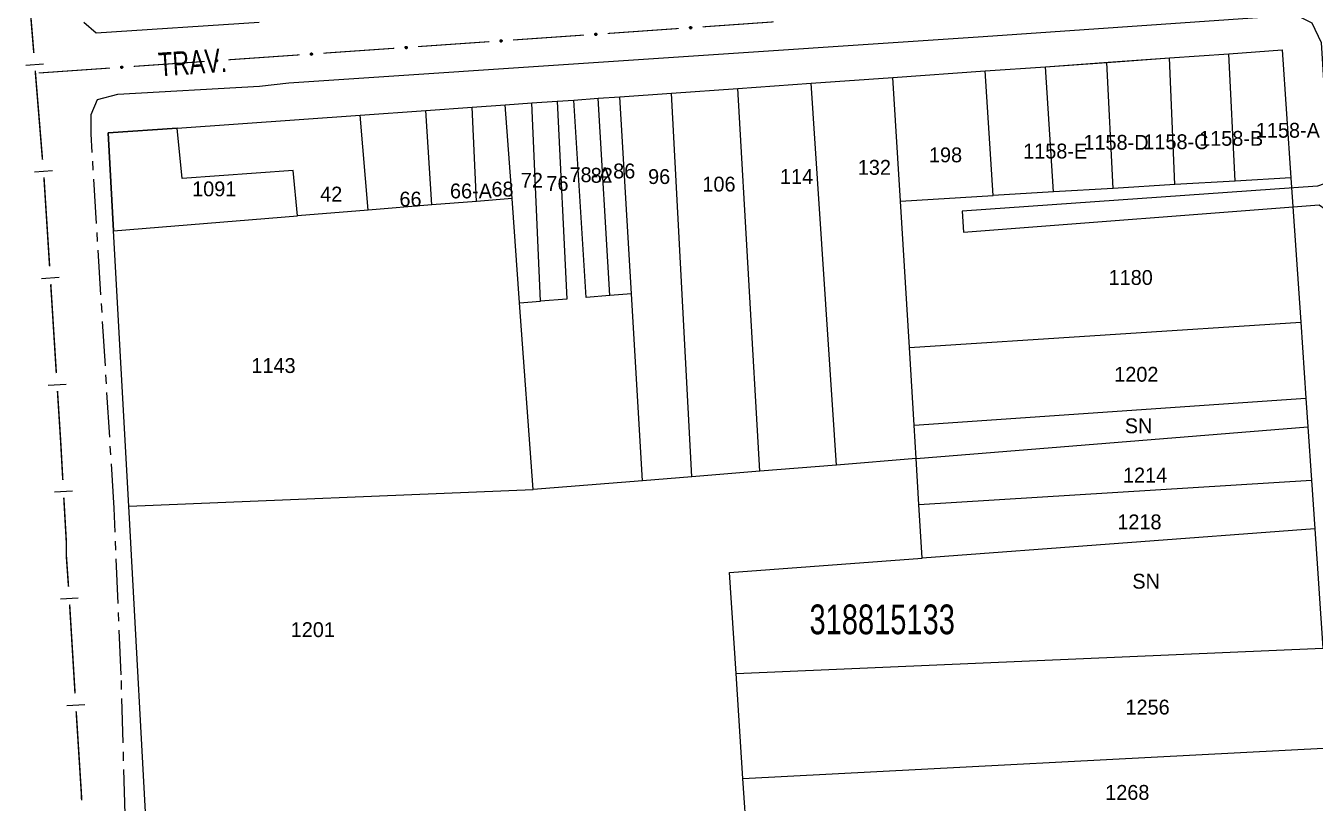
# Model space of a CAD drawing. Extents: x 201225 to 202591, y 4854937 to 4856079.
# Drawn here: x 201241.7 to 201458.7, y 4855629.6 to 4855760.5 of the extents above; entities that cross this region are included whole.
import ezdxf
from ezdxf.enums import TextEntityAlignment as Align

# ---------------------------------------------------------------- set-up
doc = ezdxf.new("R2010")
doc.units = 0
doc.header["$LTSCALE"] = 1.5
doc.header["$MEASUREMENT"] = 0
doc.linetypes.add('TRACO_13', pattern=[8, 5, -1, 1, -1])
for name, color, linetype in [('CD_MALHA_LOTES', 7, 'CONTINUOUS'), ('CD_TXT_QUADRA', 2, 'CONTINUOUS'), ('LM-LIM-SETORES-BAIRROS', 250, 'CONTINUOUS'), ('RU-QUADRA', 210, 'CONTINUOUS'), ('SV-EIXO-RUA-PAV', 20, 'CONTINUOUS'), ('SV-RUA-NAO-PAV', 7, 'CONTINUOUS'), ('SV-RUA-PAVIM', 7, 'CONTINUOUS'), ('SV-TXT-RUA-PAV', 7, 'CONTINUOUS'), ('Th_NmrPort', 7, 'CONTINUOUS')]:
    doc.layers.add(name, color=color, linetype=linetype)
doc.styles.add('ARIAL', font='ARIAL.SHX')

msp = doc.modelspace()

# ---------------------------------------------------------------- linework, layer by layer
at = {"layer": 'CD_MALHA_LOTES', "linetype": 'Continuous', "flags": 128}
for points in [[(201423.67, 4855754.31), (201434.18, 4855755.05)], [(201434.18, 4855755.05), (201444.18, 4855755.76)], [(201435.09, 4855733.73), (201434.18, 4855755.05)], [(201444.18, 4855755.76), (201453.17, 4855756.4)], [(201445.25, 4855734.34), (201444.18, 4855755.76)], [(201453.17, 4855756.4), (201454.64, 4855734.9)], [(201387.62, 4855751.77), (201403.19, 4855752.86)], [(201403.19, 4855752.86), (201413.33, 4855753.58)], [(201404.52, 4855731.9), (201403.19, 4855752.86)], [(201413.33, 4855753.58), (201423.67, 4855754.31)], [(201414.67, 4855732.5), (201413.33, 4855753.58)], [(201424.69, 4855733.11), (201423.67, 4855754.31)], [(201361.51, 4855749.92), (201373.88, 4855750.79)], [(201373.88, 4855750.79), (201387.62, 4855751.77)], [(201378.16, 4855686.54), (201373.88, 4855750.79)], [(201388.9, 4855730.96), (201387.62, 4855751.77)], [(201331.14, 4855747.78), (201333.91, 4855747.97)], [(201333.91, 4855747.97), (201338.05, 4855748.26)], [(201335.99, 4855714.74), (201333.91, 4855747.97)], [(201338.05, 4855748.26), (201341.69, 4855748.52)], [(201339.96, 4855715.05), (201338.05, 4855748.26)], [(201341.69, 4855748.52), (201350.37, 4855749.13)], [(201343.65, 4855715.34), (201341.69, 4855748.52)], [(201350.37, 4855749.13), (201361.51, 4855749.92)], [(201353.77, 4855684.58), (201350.37, 4855749.13)], [(201365.23, 4855685.5), (201361.51, 4855749.92)], [(201297.97, 4855745.43), (201309.01, 4855746.21)], [(201309.01, 4855746.21), (201316.79, 4855746.76)], [(201310.01, 4855730.31), (201309.01, 4855746.21)], [(201316.79, 4855746.76), (201322.37, 4855747.16)], [(201317.52, 4855730.92), (201316.79, 4855746.76)], [(201322.37, 4855747.16), (201326.87, 4855747.47)], [(201323.52, 4855731.41), (201322.37, 4855747.16)], [(201326.87, 4855747.47), (201331.14, 4855747.78)], [(201328.33, 4855714.13), (201326.87, 4855747.47)], [(201331.14, 4855747.78), (201332.77, 4855714.48)], [(201267.15, 4855743.26), (201297.97, 4855745.43)], [(201299.32, 4855729.44), (201297.97, 4855745.43)], [(201267.15, 4855743.26), (201255.52, 4855742.43)], [(201255.52, 4855742.43), (201256.43, 4855725.94)], [(201268.01, 4855734.79), (201267.15, 4855743.26)], [(201286.67, 4855736.12), (201268.01, 4855734.79)], [(201287.42, 4855728.47), (201286.67, 4855736.12)], [(201454.64, 4855734.9), (201445.25, 4855734.34)], [(201454.64, 4855734.9), (201456.3, 4855710.57)], [(201424.69, 4855733.11), (201414.67, 4855732.5)], [(201435.09, 4855733.73), (201424.69, 4855733.11)], [(201445.25, 4855734.34), (201435.09, 4855733.73)], [(201317.52, 4855730.92), (201310.01, 4855730.31)], [(201323.52, 4855731.41), (201317.52, 4855730.92)], [(201324.79, 4855713.85), (201323.52, 4855731.41)], [(201388.9, 4855730.96), (201404.52, 4855731.9)], [(201390.41, 4855706.33), (201388.9, 4855730.96)], [(201414.67, 4855732.5), (201404.52, 4855731.9)], [(201256.43, 4855725.94), (201287.42, 4855728.47)], [(201299.32, 4855729.44), (201287.42, 4855728.47)], [(201310.01, 4855730.31), (201299.32, 4855729.44)], [(201258.99, 4855679.61), (201256.43, 4855725.94)], [(201324.79, 4855713.85), (201328.33, 4855714.13)], [(201327.08, 4855682.42), (201324.79, 4855713.85)], [(201332.77, 4855714.48), (201328.33, 4855714.13)], [(201339.96, 4855715.05), (201335.99, 4855714.74)], [(201343.65, 4855715.34), (201339.96, 4855715.05)], [(201345.5, 4855683.91), (201343.65, 4855715.34)], [(201390.41, 4855706.33), (201456.3, 4855710.57)], [(201456.3, 4855710.57), (201457.17, 4855697.81)], [(201391.21, 4855693.26), (201390.41, 4855706.33)], [(201391.21, 4855693.26), (201457.17, 4855697.81)], [(201457.17, 4855697.81), (201457.5, 4855692.95)], [(201391.55, 4855687.63), (201391.21, 4855693.26)], [(201391.55, 4855687.63), (201457.5, 4855692.95)], [(201457.5, 4855692.95), (201458.11, 4855684.01)], [(201391.55, 4855687.63), (201378.16, 4855686.54)], [(201392.02, 4855679.89), (201391.55, 4855687.63)], [(201365.23, 4855685.5), (201353.77, 4855684.58)], [(201378.16, 4855686.54), (201365.23, 4855685.5)], [(201345.5, 4855683.91), (201327.08, 4855682.42)], [(201353.77, 4855684.58), (201345.5, 4855683.91)], [(201392.02, 4855679.89), (201458.11, 4855684.01)], [(201458.11, 4855684.01), (201458.67, 4855675.79)], [(201258.99, 4855679.61), (201327.08, 4855682.42)], [(201262.46, 4855616.78), (201258.99, 4855679.61)], [(201392.58, 4855670.86), (201392.02, 4855679.89)], [(201458.67, 4855675.79), (201392.58, 4855670.86)], [(201458.67, 4855675.79), (201460.03, 4855655.73)], [(201360.15, 4855668.44), (201392.58, 4855670.86)], [(201361.25, 4855651.47), (201360.15, 4855668.44)], [(201361.25, 4855651.47), (201460.03, 4855655.73)], [(201362.4, 4855633.83), (201361.25, 4855651.47)], [(201362.4, 4855633.83), (201461.18, 4855638.96)], [(201363.08, 4855623.28), (201362.4, 4855633.83)]]:
    msp.add_lwpolyline(points, dxfattribs=at)
at = {"layer": 'LM-LIM-SETORES-BAIRROS', "const_width": 0.25}
for points in [[(201243.02, 4855755.88), (201241.79, 4855770.83)], [(201244.48, 4855737.94), (201243.26, 4855752.89)], [(201244.74, 4855734.78), (201244.73, 4855734.95)], [(201244.79, 4855733.95), (201244.74, 4855734.78)], [(201245.68, 4855719.98), (201244.79, 4855733.95)], [(201246.81, 4855702.01), (201245.87, 4855716.98)], [(201247.51, 4855691.02), (201247, 4855699.02)], [(201247.57, 4855690.04), (201247.51, 4855691.02)], [(201247.9, 4855684.05), (201247.57, 4855690.04)], [(201248.49, 4855673.7), (201248.07, 4855681.05)], [(201248.49, 4855673.06), (201248.49, 4855673.7)], [(201248.49, 4855671.37), (201248.49, 4855673.06)], [(201248.51, 4855671.06), (201248.49, 4855671.37)], [(201248.86, 4855666.08), (201248.51, 4855671.06)], [(201249.92, 4855648.79), (201249.05, 4855663.08)], [(201249.96, 4855648.11), (201249.92, 4855648.79)], [(201251.02, 4855631.37), (201250.15, 4855645.12)], [(201251.03, 4855631.14), (201251.02, 4855631.37)], [(201251.07, 4855630.14), (201251.03, 4855631.14)]]:
    msp.add_lwpolyline(points, dxfattribs=at)
at = {"layer": 'LM-LIM-SETORES-BAIRROS'}
for points in [[(201244.67, 4855754.01), (201241.68, 4855753.76)], [(201246.14, 4855736.07), (201243.15, 4855735.82)], [(201247.3, 4855718.08), (201244.31, 4855717.89)], [(201248.44, 4855700.11), (201245.44, 4855699.92)], [(201249.52, 4855682.13), (201246.52, 4855681.96)], [(201250.49, 4855664.17), (201247.49, 4855663.99)], [(201251.59, 4855646.21), (201248.59, 4855646.02)]]:
    msp.add_lwpolyline(points, dxfattribs=at)
at = {"layer": 'RU-QUADRA', "linetype": 'Continuous', "flags": 128}
msp.add_lwpolyline([(201262.46, 4855616.78), (201258.99, 4855679.61), (201256.43, 4855725.94), (201255.52, 4855742.43), (201267.15, 4855743.26), (201297.97, 4855745.43), (201309.01, 4855746.21), (201316.79, 4855746.76), (201322.37, 4855747.16), (201326.87, 4855747.47), (201331.14, 4855747.78), (201333.91, 4855747.97), (201338.05, 4855748.26), (201341.69, 4855748.52), (201350.37, 4855749.13), (201361.51, 4855749.92), (201373.88, 4855750.79), (201387.62, 4855751.77), (201403.19, 4855752.86), (201413.33, 4855753.58), (201423.9, 4855754.33), (201434.18, 4855755.05), (201444.18, 4855755.76), (201453.17, 4855756.4), (201454.64, 4855734.9), (201456.3, 4855710.57), (201457.17, 4855697.81), (201457.5, 4855692.95), (201458.11, 4855684.01), (201458.67, 4855675.79), (201460.03, 4855655.73)], dxfattribs=at)
at = {"layer": 'SV-EIXO-RUA-PAV', "const_width": 0.18}
for points in [[(201355.59, 4855760.28), (201367.56, 4855761.12)], [(201323.67, 4855758.07), (201335.64, 4855758.9)], [(201339.63, 4855759.17), (201351.6, 4855760.01)], [(201291.74, 4855755.85), (201303.72, 4855756.68)], [(201307.71, 4855756.96), (201319.68, 4855757.79)], [(201259.82, 4855753.63), (201271.79, 4855754.46)], [(201275.78, 4855754.74), (201287.75, 4855755.57)], [(201243.86, 4855752.52), (201255.83, 4855753.35)]]:
    msp.add_lwpolyline(points, dxfattribs=at)
at = {"layer": 'SV-EIXO-RUA-PAV'}
for points in [[(201337.48, 4855759.14), (201337.51, 4855759.17), (201337.55, 4855759.2), (201337.58, 4855759.21), (201337.62, 4855759.22), (201337.65, 4855759.22), (201337.69, 4855759.21), (201337.73, 4855759.19), (201337.76, 4855759.16), (201337.79, 4855759.12), (201337.8, 4855759.09), (201337.81, 4855759.05), (201337.81, 4855759.02), (201337.8, 4855758.98), (201337.78, 4855758.94), (201337.75, 4855758.91), (201337.71, 4855758.88), (201337.68, 4855758.87), (201337.64, 4855758.86), (201337.61, 4855758.86), (201337.57, 4855758.87), (201337.53, 4855758.89), (201337.5, 4855758.92), (201337.47, 4855758.96), (201337.46, 4855758.99), (201337.46, 4855759.03), (201337.46, 4855759.06), (201337.46, 4855759.1), (201337.48, 4855759.14)], [(201353.44, 4855760.25), (201353.48, 4855760.28), (201353.51, 4855760.31), (201353.55, 4855760.32), (201353.58, 4855760.32), (201353.62, 4855760.32), (201353.65, 4855760.32), (201353.69, 4855760.3), (201353.73, 4855760.27), (201353.75, 4855760.23), (201353.76, 4855760.2), (201353.77, 4855760.16), (201353.77, 4855760.13), (201353.76, 4855760.09), (201353.74, 4855760.05), (201353.71, 4855760.01), (201353.67, 4855759.99), (201353.64, 4855759.98), (201353.6, 4855759.97), (201353.57, 4855759.97), (201353.53, 4855759.98), (201353.5, 4855760), (201353.46, 4855760.03), (201353.43, 4855760.07), (201353.42, 4855760.1), (201353.42, 4855760.14), (201353.42, 4855760.17), (201353.42, 4855760.21), (201353.44, 4855760.25)], [(201305.56, 4855756.92), (201305.59, 4855756.96), (201305.63, 4855756.98), (201305.66, 4855756.99), (201305.7, 4855757), (201305.73, 4855757), (201305.77, 4855756.99), (201305.8, 4855756.97), (201305.84, 4855756.94), (201305.87, 4855756.9), (201305.88, 4855756.87), (201305.89, 4855756.83), (201305.88, 4855756.8), (201305.87, 4855756.76), (201305.86, 4855756.72), (201305.82, 4855756.69), (201305.79, 4855756.66), (201305.75, 4855756.65), (201305.72, 4855756.65), (201305.68, 4855756.65), (201305.65, 4855756.65), (201305.61, 4855756.67), (201305.57, 4855756.71), (201305.55, 4855756.74), (201305.54, 4855756.77), (201305.53, 4855756.81), (201305.53, 4855756.84), (201305.54, 4855756.88), (201305.56, 4855756.92)], [(201321.52, 4855758.03), (201321.55, 4855758.06), (201321.59, 4855758.09), (201321.62, 4855758.1), (201321.66, 4855758.11), (201321.69, 4855758.11), (201321.73, 4855758.1), (201321.76, 4855758.08), (201321.8, 4855758.05), (201321.83, 4855758.01), (201321.84, 4855757.98), (201321.85, 4855757.94), (201321.85, 4855757.91), (201321.84, 4855757.87), (201321.82, 4855757.83), (201321.79, 4855757.8), (201321.75, 4855757.77), (201321.72, 4855757.76), (201321.68, 4855757.75), (201321.64, 4855757.76), (201321.61, 4855757.76), (201321.57, 4855757.78), (201321.54, 4855757.81), (201321.51, 4855757.85), (201321.5, 4855757.88), (201321.49, 4855757.92), (201321.49, 4855757.95), (201321.5, 4855757.99), (201321.52, 4855758.03)], [(201273.64, 4855754.7), (201273.67, 4855754.74), (201273.7, 4855754.76), (201273.74, 4855754.78), (201273.77, 4855754.78), (201273.81, 4855754.78), (201273.84, 4855754.77), (201273.88, 4855754.75), (201273.92, 4855754.72), (201273.94, 4855754.68), (201273.96, 4855754.65), (201273.96, 4855754.61), (201273.96, 4855754.58), (201273.95, 4855754.54), (201273.93, 4855754.51), (201273.9, 4855754.47), (201273.87, 4855754.44), (201273.83, 4855754.43), (201273.8, 4855754.43), (201273.76, 4855754.43), (201273.73, 4855754.44), (201273.69, 4855754.45), (201273.65, 4855754.49), (201273.63, 4855754.52), (201273.61, 4855754.56), (201273.61, 4855754.59), (201273.61, 4855754.63), (201273.62, 4855754.66), (201273.64, 4855754.7)], [(201289.6, 4855755.81), (201289.63, 4855755.85), (201289.66, 4855755.87), (201289.7, 4855755.88), (201289.73, 4855755.89), (201289.77, 4855755.89), (201289.8, 4855755.88), (201289.84, 4855755.86), (201289.88, 4855755.83), (201289.9, 4855755.79), (201289.92, 4855755.76), (201289.92, 4855755.72), (201289.92, 4855755.69), (201289.91, 4855755.65), (201289.89, 4855755.62), (201289.86, 4855755.58), (201289.83, 4855755.55), (201289.79, 4855755.54), (201289.76, 4855755.54), (201289.72, 4855755.54), (201289.69, 4855755.55), (201289.65, 4855755.56), (201289.61, 4855755.6), (201289.59, 4855755.63), (201289.58, 4855755.66), (201289.57, 4855755.7), (201289.57, 4855755.74), (201289.58, 4855755.77), (201289.6, 4855755.81)], [(201257.68, 4855753.59), (201257.71, 4855753.63), (201257.74, 4855753.65), (201257.78, 4855753.67), (201257.81, 4855753.67), (201257.85, 4855753.67), (201257.88, 4855753.66), (201257.92, 4855753.64), (201257.96, 4855753.61), (201257.98, 4855753.57), (201258, 4855753.54), (201258, 4855753.51), (201258, 4855753.47), (201257.99, 4855753.43), (201257.97, 4855753.4), (201257.94, 4855753.36), (201257.9, 4855753.33), (201257.87, 4855753.32), (201257.83, 4855753.32), (201257.8, 4855753.32), (201257.76, 4855753.33), (201257.73, 4855753.35), (201257.69, 4855753.38), (201257.66, 4855753.41), (201257.65, 4855753.45), (201257.65, 4855753.48), (201257.65, 4855753.52), (201257.65, 4855753.55), (201257.68, 4855753.59)]]:
    msp.add_lwpolyline(points, close=True, dxfattribs=at)
for points in [[(201337.46, 4855759.1), (201337.76, 4855759.16)], [(201337.46, 4855759.08), (201337.77, 4855759.14)], [(201337.46, 4855759.06), (201337.79, 4855759.12)], [(201337.46, 4855759.05), (201337.79, 4855759.1)], [(201337.46, 4855759.03), (201337.8, 4855759.09)], [(201337.46, 4855759.01), (201337.8, 4855759.07)], [(201337.46, 4855758.99), (201337.81, 4855759.05)], [(201337.47, 4855759.12), (201337.74, 4855759.17)], [(201337.47, 4855758.97), (201337.8, 4855759.03)], [(201337.47, 4855758.96), (201337.81, 4855759.02)], [(201337.48, 4855759.14), (201337.73, 4855759.19)], [(201337.49, 4855758.94), (201337.8, 4855759)], [(201337.5, 4855759.16), (201337.7, 4855759.2)], [(201337.5, 4855758.92), (201337.8, 4855758.98)], [(201337.51, 4855759.17), (201337.69, 4855759.21)], [(201337.52, 4855758.91), (201337.79, 4855758.96)], [(201337.53, 4855759.19), (201337.66, 4855759.21)], [(201337.53, 4855758.89), (201337.78, 4855758.94)], [(201337.55, 4855759.2), (201337.65, 4855759.22)], [(201337.56, 4855758.88), (201337.76, 4855758.92)], [(201337.57, 4855758.87), (201337.75, 4855758.91)], [(201337.59, 4855758.87), (201337.72, 4855758.89)], [(201337.61, 4855758.86), (201337.71, 4855758.88)], [(201353.42, 4855760.21), (201353.73, 4855760.27)], [(201353.42, 4855760.17), (201353.75, 4855760.23)], [(201353.42, 4855760.16), (201353.75, 4855760.21)], [(201353.42, 4855760.14), (201353.76, 4855760.2)], [(201353.42, 4855760.12), (201353.77, 4855760.18)], [(201353.42, 4855760.1), (201353.77, 4855760.16)], [(201353.43, 4855760.19), (201353.73, 4855760.25)], [(201353.43, 4855760.08), (201353.77, 4855760.14)], [(201353.43, 4855760.07), (201353.77, 4855760.13)], [(201353.44, 4855760.25), (201353.69, 4855760.3)], [(201353.44, 4855760.22), (201353.7, 4855760.28)], [(201353.45, 4855760.05), (201353.76, 4855760.11)], [(201353.46, 4855760.26), (201353.66, 4855760.31)], [(201353.46, 4855760.03), (201353.76, 4855760.09)], [(201353.48, 4855760.28), (201353.65, 4855760.32)], [(201353.48, 4855760.02), (201353.75, 4855760.07)], [(201353.5, 4855760.3), (201353.62, 4855760.32)], [(201353.5, 4855760), (201353.74, 4855760.05)], [(201353.51, 4855760.31), (201353.62, 4855760.32)], [(201353.52, 4855759.99), (201353.72, 4855760.03)], [(201353.53, 4855759.98), (201353.71, 4855760.01)], [(201353.55, 4855759.98), (201353.68, 4855760)], [(201353.57, 4855759.97), (201353.67, 4855759.99)], [(201305.53, 4855756.84), (201305.87, 4855756.9)], [(201305.53, 4855756.81), (201305.88, 4855756.87)], [(201305.54, 4855756.88), (201305.84, 4855756.94)], [(201305.54, 4855756.86), (201305.85, 4855756.92)], [(201305.54, 4855756.83), (201305.87, 4855756.89)], [(201305.54, 4855756.79), (201305.88, 4855756.85)], [(201305.54, 4855756.77), (201305.89, 4855756.83)], [(201305.55, 4855756.9), (201305.82, 4855756.95)], [(201305.55, 4855756.76), (201305.88, 4855756.81)], [(201305.55, 4855756.74), (201305.88, 4855756.8)], [(201305.56, 4855756.92), (201305.8, 4855756.97)], [(201305.56, 4855756.72), (201305.87, 4855756.78)], [(201305.57, 4855756.71), (201305.87, 4855756.76)], [(201305.58, 4855756.94), (201305.78, 4855756.98)], [(201305.59, 4855756.96), (201305.77, 4855756.99)], [(201305.6, 4855756.69), (201305.86, 4855756.74)], [(201305.61, 4855756.97), (201305.74, 4855756.99)], [(201305.61, 4855756.67), (201305.86, 4855756.72)], [(201305.63, 4855756.98), (201305.73, 4855757)], [(201305.64, 4855756.67), (201305.83, 4855756.7)], [(201305.65, 4855756.65), (201305.82, 4855756.69)], [(201305.67, 4855756.65), (201305.8, 4855756.67)], [(201305.68, 4855756.65), (201305.79, 4855756.66)], [(201321.49, 4855757.95), (201321.83, 4855758.01)], [(201321.49, 4855757.92), (201321.84, 4855757.98)], [(201321.5, 4855757.99), (201321.8, 4855758.05)], [(201321.5, 4855757.97), (201321.81, 4855758.03)], [(201321.5, 4855757.94), (201321.83, 4855758)], [(201321.5, 4855757.9), (201321.84, 4855757.96)], [(201321.5, 4855757.88), (201321.85, 4855757.94)], [(201321.51, 4855758.01), (201321.78, 4855758.06)], [(201321.51, 4855757.87), (201321.84, 4855757.92)], [(201321.51, 4855757.85), (201321.85, 4855757.91)], [(201321.52, 4855758.03), (201321.76, 4855758.08)], [(201321.53, 4855757.83), (201321.84, 4855757.89)], [(201321.54, 4855758.05), (201321.74, 4855758.09)], [(201321.54, 4855757.81), (201321.84, 4855757.87)], [(201321.55, 4855758.06), (201321.73, 4855758.1)], [(201321.56, 4855757.8), (201321.82, 4855757.85)], [(201321.57, 4855758.08), (201321.7, 4855758.1)], [(201321.57, 4855757.78), (201321.82, 4855757.83)], [(201321.59, 4855758.09), (201321.69, 4855758.11)], [(201321.6, 4855757.78), (201321.79, 4855757.81)], [(201321.61, 4855757.76), (201321.79, 4855757.8)], [(201321.63, 4855757.76), (201321.76, 4855757.78)], [(201321.64, 4855757.76), (201321.75, 4855757.77)], [(201273.61, 4855754.63), (201273.94, 4855754.68)], [(201273.61, 4855754.61), (201273.94, 4855754.67)], [(201273.61, 4855754.59), (201273.96, 4855754.65)], [(201273.61, 4855754.57), (201273.96, 4855754.63)], [(201273.61, 4855754.56), (201273.96, 4855754.61)], [(201273.62, 4855754.66), (201273.92, 4855754.72)], [(201273.62, 4855754.64), (201273.93, 4855754.7)], [(201273.62, 4855754.54), (201273.96, 4855754.6)], [(201273.63, 4855754.68), (201273.9, 4855754.73)], [(201273.63, 4855754.52), (201273.96, 4855754.58)], [(201273.64, 4855754.7), (201273.88, 4855754.75)], [(201273.64, 4855754.5), (201273.95, 4855754.56)], [(201273.65, 4855754.72), (201273.85, 4855754.76)], [(201273.65, 4855754.49), (201273.95, 4855754.54)], [(201273.67, 4855754.74), (201273.84, 4855754.77)], [(201273.67, 4855754.47), (201273.94, 4855754.52)], [(201273.69, 4855754.75), (201273.82, 4855754.77)], [(201273.69, 4855754.45), (201273.93, 4855754.51)], [(201273.7, 4855754.76), (201273.81, 4855754.78)], [(201273.71, 4855754.45), (201273.91, 4855754.49)], [(201273.73, 4855754.44), (201273.9, 4855754.47)], [(201273.75, 4855754.43), (201273.88, 4855754.46)], [(201273.76, 4855754.43), (201273.87, 4855754.44)], [(201289.57, 4855755.74), (201289.9, 4855755.79)], [(201289.57, 4855755.72), (201289.91, 4855755.78)], [(201289.57, 4855755.7), (201289.92, 4855755.76)], [(201289.58, 4855755.77), (201289.88, 4855755.83)], [(201289.58, 4855755.75), (201289.89, 4855755.81)], [(201289.58, 4855755.68), (201289.92, 4855755.74)], [(201289.58, 4855755.66), (201289.92, 4855755.72)], [(201289.59, 4855755.79), (201289.86, 4855755.84)], [(201289.59, 4855755.65), (201289.92, 4855755.71)], [(201289.59, 4855755.63), (201289.92, 4855755.69)], [(201289.6, 4855755.81), (201289.84, 4855755.86)], [(201289.6, 4855755.61), (201289.91, 4855755.67)], [(201289.61, 4855755.6), (201289.91, 4855755.65)], [(201289.62, 4855755.83), (201289.82, 4855755.87)], [(201289.63, 4855755.85), (201289.8, 4855755.88)], [(201289.63, 4855755.58), (201289.9, 4855755.63)], [(201289.65, 4855755.86), (201289.78, 4855755.88)], [(201289.65, 4855755.56), (201289.89, 4855755.62)], [(201289.66, 4855755.87), (201289.77, 4855755.89)], [(201289.67, 4855755.56), (201289.87, 4855755.6)], [(201289.69, 4855755.55), (201289.86, 4855755.58)], [(201289.71, 4855755.54), (201289.84, 4855755.56)], [(201289.72, 4855755.54), (201289.83, 4855755.55)], [(201257.65, 4855753.55), (201257.96, 4855753.61)], [(201257.65, 4855753.52), (201257.98, 4855753.57)], [(201257.65, 4855753.5), (201257.98, 4855753.56)], [(201257.65, 4855753.48), (201258, 4855753.54)], [(201257.65, 4855753.46), (201258, 4855753.52)], [(201257.65, 4855753.45), (201258, 4855753.51)], [(201257.66, 4855753.53), (201257.96, 4855753.59)], [(201257.66, 4855753.43), (201258, 4855753.49)], [(201257.66, 4855753.41), (201258, 4855753.47)], [(201257.67, 4855753.57), (201257.93, 4855753.63)], [(201257.68, 4855753.59), (201257.92, 4855753.64)], [(201257.68, 4855753.39), (201257.99, 4855753.45)], [(201257.69, 4855753.61), (201257.89, 4855753.65)], [(201257.69, 4855753.38), (201257.99, 4855753.43)], [(201257.71, 4855753.63), (201257.88, 4855753.66)], [(201257.71, 4855753.36), (201257.98, 4855753.42)], [(201257.73, 4855753.64), (201257.86, 4855753.66)], [(201257.73, 4855753.35), (201257.97, 4855753.4)], [(201257.74, 4855753.65), (201257.85, 4855753.67)], [(201257.75, 4855753.34), (201257.95, 4855753.38)], [(201257.76, 4855753.33), (201257.94, 4855753.36)], [(201257.79, 4855753.32), (201257.92, 4855753.35)], [(201257.8, 4855753.32), (201257.9, 4855753.33)]]:
    msp.add_lwpolyline(points, dxfattribs=at)
at = {"layer": 'SV-RUA-NAO-PAV', "linetype": 'TRACO_13'}
msp.add_polyline3d([(201264.73, 4855521.64, 6), (201264.3, 4855528.75, 5.99), (201262.04, 4855561.29, 6.51), (201261.82, 4855568.73, 6.58), (201261.17, 4855577.02, 6.67), (201260.53, 4855585.64, 6.58), (201259.99, 4855594.05, 6.87), (201259.67, 4855601.48, 7.05), (201259.13, 4855608.59, 7.49), (201258.8, 4855615.06, 7.55), (201258.7, 4855619.58, 7.55), (201258.7, 4855622.6, 7.69), (201258.4, 4855627.8, 7.69), (201257.73, 4855651.26, 8.01), (201256.54, 4855679.27, 9.16), (201252.65, 4855742.29, 9.55)], dxfattribs=at)
at = {"layer": 'SV-RUA-PAVIM', "linetype": 'Continuous'}
for points in [[(201280.97, 4855761.02, 9.67), (201253.51, 4855759.21, 9.39), (201251.42, 4855760.99, 9.46)], [(201252.65, 4855742.29, 9.19), (201252.67, 4855745.55, 9.19), (201253.72, 4855748.06, 9.19), (201257.16, 4855748.94, 9.19), (201281, 4855750.3, 9.92), (201285.93, 4855750.88, 9.92), (201402.84, 4855758.67, 11.58), (201455.46, 4855762.29, 13.14), (201458.17, 4855760.97, 13.35), (201459.71, 4855757.64, 13.35), (201461.13, 4855734.86, 13.11), (201460.24, 4855733.87, 13.13), (201459.11, 4855733.47, 13.1), (201399.28, 4855729.29, 13.05), (201399.51, 4855725.73, 12.86), (201459.41, 4855730.31, 13.05), (201460.37, 4855729.67, 13.01), (201461.52, 4855728.48, 13.1), (201467.57, 4855631.31, 12.8), (201473.56, 4855537.83, 12.44)]]:
    msp.add_polyline3d(points, dxfattribs=at)

# ---------------------------------------------------------------- texts
at = {"layer": 'CD_TXT_QUADRA', "style": 'ARIAL', "width": 0.7}
msp.add_text('318815133', height=5, dxfattribs=at).set_placement((201373.6, 4855658.08))
at = {"layer": 'SV-TXT-RUA-PAV', "style": 'ARIAL', "width": 0.7}
msp.add_text('TRAV.', height=4, rotation=4, dxfattribs=at).set_placement((201264.13, 4855751.92))
at = {"layer": 'Th_NmrPort', "color": 1}
for s, p in [('1158-A', (201448.74, 4855742.88)), ('1158-D', (201419.71, 4855740.85)), ('1158-C', (201429.8, 4855740.95)), ('1158-B', (201439.19, 4855741.52)), ('198', (201393.71, 4855738.74)), ('1158-E', (201409.57, 4855739.38)), ('86', (201340.55, 4855736.03)), ('132', (201381.73, 4855736.64)), ('72', (201325, 4855734.46)), ('76', (201329.31, 4855733.93)), ('78-A', (201333.2, 4855735.4)), ('82', (201336.77, 4855735.29)), ('96', (201346.43, 4855735.09)), ('106', (201355.57, 4855733.82)), ('114', (201368.63, 4855735.1)), ('1091', (201269.67, 4855733.02)), ('42', (201291.22, 4855732.14)), ('66-A', (201313.08, 4855732.67)), ('68', (201320.06, 4855732.98)), ('66', (201304.57, 4855731.3)), ('1180', (201423.95, 4855718.11)), ('1143', (201279.65, 4855703.29)), ('1202', (201424.9, 4855701.82)), ('SN', (201426.68, 4855693.15)), ('1214', (201426.37, 4855684.86)), ('1218', (201425.42, 4855676.98)), ('SN', (201427.94, 4855667)), ('1201', (201286.27, 4855658.85)), ('1256', (201426.79, 4855645.82)), ('1268', (201423.38, 4855631.46))]:
    msp.add_text(s, height=2.5, dxfattribs=at).set_placement(p, align=Align.MIDDLE_LEFT)

doc.saveas('drawing.dxf')
